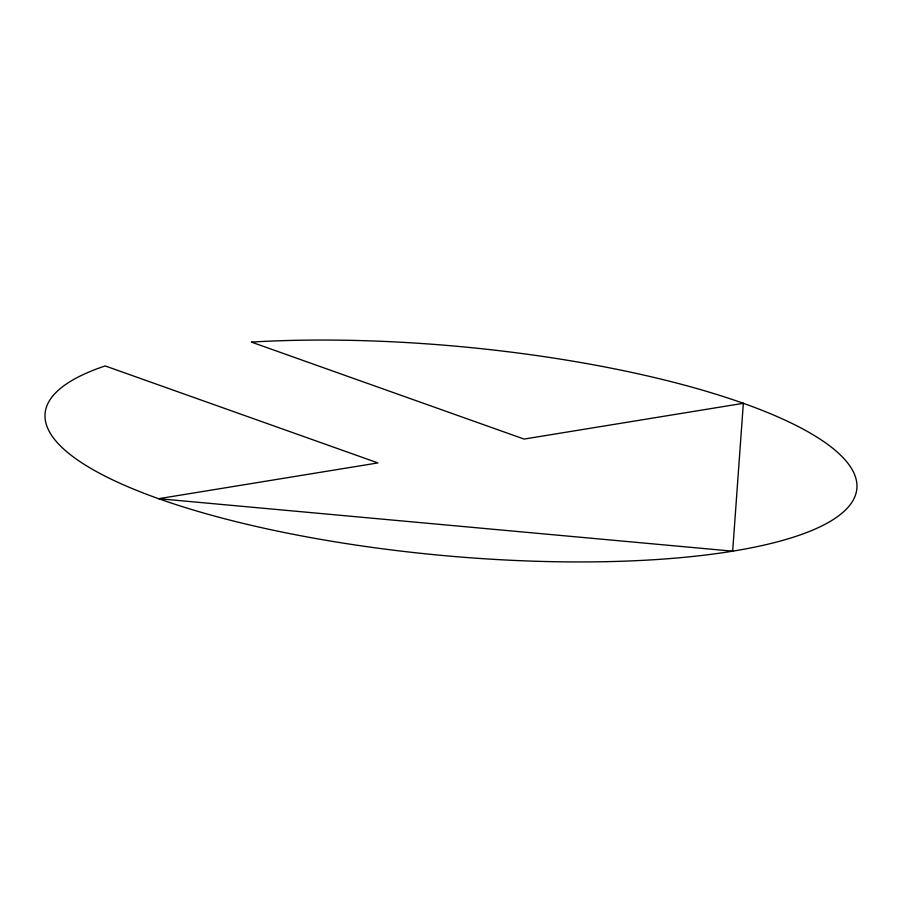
<?xml version="1.0" encoding="UTF-8"?>
<svg xmlns="http://www.w3.org/2000/svg" width="902" height="902" viewBox="0 0 902 902"><rect width="100%" height="100%" fill="white"/><g stroke="black" fill="none" stroke-linecap="round" stroke-linejoin="round"><path stroke-width="1.35" d="M743.338 403.307L732.661 551.167L158.639 498.693L377.904 462.918L105.173 365.93A407.591 104.801 5.3 0 0 371.849 547.356A407.591 104.801 5.3 0 0 851.838 469.051A407.591 104.801 5.3 0 0 251.354 342.083L524.073 439.071L743.338 403.307"/></g></svg>
